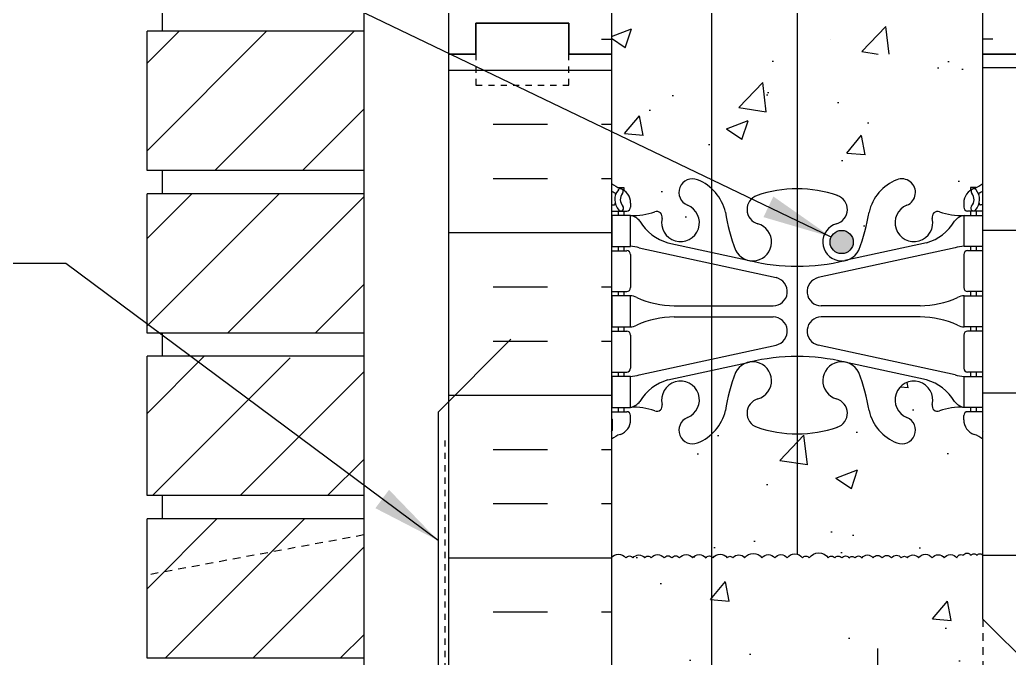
# Model space of a CAD drawing. Header units: inches. Extents: x 33.7 to 93.1, y -32.4 to 59.8.
# Drawn here: x 47.04 to 63.02, y 25.89 to 36.2 of the extents above; entities that cross this region are included whole.
import ezdxf

# ---------------------------------------------------------------- set-up
doc = ezdxf.new("R2010")
doc.units = ezdxf.units.IN
doc.header["$LTSCALE"] = 0.5
doc.header["$MEASUREMENT"] = 0
doc.linetypes.add('DASHED2', pattern=[0.375, 0.25, -0.125])
doc.linetypes.add('DASHEDX2', pattern=[1.5, 1, -0.5])
for name, color, linetype in [('HATCH', 12, 'Continuous'), ('line25', 2, 'Continuous'), ('LINE3', 3, 'Continuous'), ('LINE50', 5, 'Continuous'), ('LINE9', 9, 'Continuous'), ('TEXT', 4, 'Continuous'), ('Web_Edge', 9, 'Continuous')]:
    doc.layers.add(name, color=color, linetype=linetype)
doc.styles.add('DIM', font='romans.shx', dxfattribs={"width": 0.7})
doc.dimstyles.new('ext_12', dxfattribs={"dimscale": 12, "dimtxt": 0.09375, "dimasz": 0.09375, "dimexe": 0.09375, "dimexo": 0.0625, "dimgap": 0.0625, "dimtad": 1, "dimdec": 1, "dimzin": 3, "dimdsep": 46, "dimlunit": 4, "dimtxsty": 'DIM', "dimcen": 0.09, "dimdle": 0.09375, "dimclrt": 4, "dimadec": 0, "dimazin": 0, "dimtfac": 1, "dimtdec": 1, "dimtmove": 2, "dimatfit": 3, "dimfxl": 0, "dimfrac": 2, "dimtolj": 1, "dimtzin": 0, "dimarcsym": 0})

msp = doc.modelspace()

# ---------------------------------------------------------------- hatches: boundary and pattern name
at = {"layer": 'HATCH'}
h = msp.add_hatch(dxfattribs=at)
h.set_pattern_fill('INSUL', color=256, scale=7, style=0)
h.set_pattern_definition([(0, (-2869.565, -379.3603), (0, 2.625), []), (0, (-2869.565, -378.4853), (0, 2.625), [0.875, -0.875]), (0, (-2869.565, -377.6103), (0, 2.625), [0.875, -0.875])])
h.paths.add_polyline_path([(53.972, 17.649), (54.409, 17.649), (54.409, 18.149), (55.909, 18.149), (55.909, 17.649), (56.597, 17.649), (56.597, 35.649), (55.909, 35.649), (55.909, 36.149), (54.409, 36.149), (54.409, 35.649), (53.972, 35.649)])
h = msp.add_hatch(dxfattribs=at)
h.set_pattern_fill('AR-CONC', color=256, scale=0.5, style=0)
h.set_pattern_definition([(50, (-2869.565, -379.3603), (3.586301, -0.3137607), [0.375, -4.125]), (355, (-2869.565, -379.3603), (-0.6937567, 3.7609607), [0.3, -3.3]), (100.4514, (-2869.2662, -379.3864), (2.892547, 3.4471977), [0.318701, -3.5057106]), (46.1842, (-2869.565, -378.3603), (5.336205, -0.827595), [0.5625, -6.1875]), (96.6356, (-2869.1204, -378.429), (4.6733135, 4.870589), [0.478051, -5.258565]), (351.1842, (-2869.565, -378.36), (4.67331, 4.870593), [0.45, -4.95]), (21, (-2869.065, -378.6103), (2.9845353, -2.0130945), [0.375, -4.125]), (326, (-2869.065, -378.6103), (1.2165767, 3.62575), [0.3, -3.3]), (71.4514, (-2868.8163, -378.778), (4.201113, 1.6126525), [0.318701, -3.5057106]), (37.5, (-2869.565, -379.3603), (0.0607993, 1.66446927), [0, -3.26, 0, -3.35, 0, -3.3125]), (7.5, (-2869.565, -379.3603), (1.3153477, 1.9720586), [0, -1.91, 0, -3.185, 0, -1.2625]), (327.5, (-2870.68, -379.3603), (2.6691122, -0.11277436), [0, -1.25, 0, -3.9, 0, -5.175]), (317.5, (-2871.18, -379.3603), (2.9159308, 0.500525), [0, -1.625, 0, -2.59, 0, -3.675])])
h.paths.add_polyline_path([(59.597, 33.475, -0.082755), (60.245, 33.367, -0.735593), (60.232, 32.909, 0.955472), (60.371, 32.315), (60.39, 32.319, 0.223253), (60.591, 32.484, 0.053157), (60.756, 33.098, -0.24438), (61.205, 33.619, -1), (61.368, 33.211, 2.182095), (61.778, 32.998, -0.601435), (61.898, 33.103, 0.10046), (62.292, 33.045), (62.397, 33.045), (62.397, 33.115), (62.349, 33.115, -0.414214), (62.287, 33.178), (62.287, 33.245, -0.249069), (62.397, 33.453), (62.397, 33.494), (62.487, 33.494, 0.064398), (62.597, 33.56), (62.597, 35.649), (56.597, 35.649), (56.597, 33.56, 0.064398), (56.707, 33.494), (56.797, 33.494), (56.797, 33.453, -0.249069), (56.907, 33.245), (56.907, 33.178, -0.414214), (56.844, 33.115), (56.797, 33.115), (56.797, 33.045), (56.902, 33.045, 0.10046), (57.295, 33.103, -0.601435), (57.415, 32.998, 2.182095), (57.825, 33.211, -1), (57.988, 33.619, -0.24438), (58.437, 33.098, 0.053157), (58.602, 32.484, 0.223253), (58.803, 32.319), (58.822, 32.315, 0.955472), (58.961, 32.909, -0.735593), (58.948, 33.367, -0.082755)])
h.paths.add_polyline_path([(62.597, 26.649), (62.597, 29.431, 0.082415), (62.453, 29.51, -0.317837), (62.287, 29.745), (62.287, 29.813, -0.414214), (62.349, 29.875), (62.397, 29.875), (62.397, 29.945), (62.292, 29.945, 0.10046), (61.898, 29.888, -0.601435), (61.778, 29.993, 2.182095), (61.368, 29.78, -1), (61.205, 29.372, -0.24438), (60.756, 29.892, 0.053157), (60.591, 30.507, 0.223253), (60.39, 30.671), (60.371, 30.676, 0.955472), (60.232, 30.082, -0.735593), (60.245, 29.624, -0.082755), (59.597, 29.516, -0.082755), (58.948, 29.624, -0.735593), (58.961, 30.082, 0.955472), (58.822, 30.676), (58.803, 30.671, 0.223253), (58.602, 30.507, 0.053157), (58.437, 29.892, -0.24438), (57.988, 29.372, -1), (57.825, 29.78, 2.182095), (57.415, 29.993, -0.601435), (57.295, 29.888, 0.10046), (56.902, 29.945), (56.797, 29.945), (56.797, 29.875), (56.844, 29.875, -0.414214), (56.907, 29.813), (56.907, 29.745, -0.317837), (56.74, 29.51, 0.082415), (56.597, 29.431), (56.597, 26.649)])
h.paths.add_polyline_path([(56.597, 26.649), (56.597, 23.868, 0.082415), (56.74, 23.789, -0.317837), (56.907, 23.553), (56.907, 23.486, -0.414214), (56.844, 23.423), (56.797, 23.423), (56.797, 23.353), (56.902, 23.353, 0.10046), (57.295, 23.41, -0.601435), (57.415, 23.305, 2.182095), (57.825, 23.518, -1), (57.988, 23.927, -0.24438), (58.437, 23.406, 0.053157), (58.602, 22.792, 0.223253), (58.803, 22.627), (58.822, 22.623, 0.955472), (58.961, 23.216, -0.735593), (58.948, 23.674, -0.082755), (59.597, 23.782, -0.082755), (60.245, 23.674, -0.735593), (60.232, 23.216, 0.955472), (60.371, 22.623), (60.39, 22.627, 0.223253), (60.591, 22.792, 0.053157), (60.756, 23.406, -0.24438), (61.205, 23.927, -1), (61.368, 23.518, 2.182095), (61.778, 23.305, -0.601435), (61.898, 23.41, 0.10046), (62.292, 23.353), (62.397, 23.353), (62.397, 23.423), (62.349, 23.423, -0.414214), (62.287, 23.486), (62.287, 23.553, -0.317837), (62.453, 23.789, 0.082415), (62.597, 23.868), (62.597, 26.649)])
h.paths.add_polyline_path([(58.948, 19.932, -0.735593), (58.961, 20.39, 0.955472), (58.822, 20.983), (58.803, 20.979, 0.223253), (58.602, 20.814, 0.053157), (58.437, 20.2, -0.24438), (57.988, 19.679, -1), (57.825, 20.088, 2.182095), (57.415, 20.301, -0.601435), (57.295, 20.196, 0.10046), (56.902, 20.253), (56.797, 20.253), (56.797, 20.183), (56.844, 20.183, -0.414214), (56.907, 20.121), (56.907, 20.053, -0.249069), (56.797, 19.846), (56.797, 19.804), (56.707, 19.804, 0.064398), (56.597, 19.738), (56.597, 17.649), (62.597, 17.649), (62.597, 19.738, 0.064398), (62.487, 19.804), (62.397, 19.804), (62.397, 19.846, -0.249069), (62.287, 20.053), (62.287, 20.121, -0.414214), (62.349, 20.183), (62.397, 20.183), (62.397, 20.253), (62.292, 20.253, 0.10046), (61.898, 20.196, -0.601435), (61.778, 20.301, 2.182095), (61.368, 20.088, -1), (61.205, 19.679, -0.24438), (60.756, 20.2, 0.053157), (60.591, 20.814, 0.223253), (60.39, 20.979), (60.371, 20.983, 0.955472), (60.232, 20.39, -0.735593), (60.245, 19.932, -0.082755), (59.597, 19.824, -0.082755)])
h = msp.add_hatch(dxfattribs=at)
h.set_pattern_fill('INSUL', color=256, scale=7, style=0)
h.set_pattern_definition([(0, (-57.2932, -14.4443), (0, 2.625), []), (0, (-57.2932, -13.5693), (0, 2.625), [0.875, -0.875]), (0, (-57.2932, -12.6943), (0, 2.625), [0.875, -0.875])])
h.paths.add_polyline_path([(65.222, 35.649), (64.784, 35.649), (64.784, 35.149), (63.284, 35.149), (63.284, 35.649), (62.597, 35.649), (62.597, 25.399), (65.222, 22.774), (65.222, 23.899)])
h.paths.add_polyline_path([(65.222, 14.649), (62.597, 12.024), (62.597, -0.351), (65.222, -0.351)])
at = {"layer": 'LINE3'}
msp.add_hatch(color=256, dxfattribs=at).paths.add_polyline_path([(60.127, 32.615, 1), (60.502, 32.615, 1)])

# ---------------------------------------------------------------- linework, layer by layer
at = {"layer": 'HATCH'}
for p, q in [((49.097, 35.502), (49.614, 36.02)), ((49.097, 34.088), (51.028, 36.02)), ((50.192, 33.77), (52.442, 36.02)), ((56.597, 35.933), (56.921, 36.058)), ((56.82, 35.753), (56.921, 36.056)), ((60.639, 35.69), (61.029, 36.096)), ((61.081, 35.649), (61.029, 36.094)), ((56.435, 35.89), (56.597, 35.89)), ((56.597, 35.906), (56.819, 35.756)), ((60.131, 35.893), (60.131, 35.893)), ((62.758, 35.89), (62.597, 35.89)), ((60.639, 35.69), (60.904, 35.649)), ((51.606, 33.77), (52.597, 34.76)), ((49.097, 32.674), (49.817, 33.395)), ((49.097, 31.26), (51.231, 33.395)), ((50.396, 31.145), (52.597, 33.345)), ((51.81, 31.145), (52.597, 31.931)), ((49.097, 29.845), (50.021, 30.77)), ((49.185, 28.52), (51.41, 30.745)), ((50.599, 28.52), (52.597, 30.517)), ((52.013, 28.52), (52.597, 29.103)), ((49.097, 27.017), (50.224, 28.145)), ((49.388, 25.895), (51.638, 28.145)), ((50.803, 25.895), (52.597, 27.689)), ((52.217, 25.895), (52.597, 26.274))]:
    msp.add_line(p, q, dxfattribs=at)
msp.add_lwpolyline([(56.597, 27.515, -0.520567), (56.827, 27.515, -0.520567), (56.948, 27.515, -0.520567), (57.132, 27.515, -0.520567), (57.237, 27.515, -0.520567), (57.446, 27.515, -0.520567), (57.572, 27.515, -0.520567), (57.698, 27.515, -0.520567), (57.908, 27.515, -0.520567), (58.118, 27.515, -0.520567), (58.239, 27.515, -0.520567), (58.464, 27.515, -0.520567), (58.559, 27.515, -0.520567), (58.748, 27.515, -0.520567), (59.026, 27.515, -0.520567), (59.235, 27.515, -0.520567), (59.435, 27.515, -0.520567), (59.681, 27.515, -0.520567), (59.792, 27.515, -0.520567), (60.098, 27.515, -0.520567), (60.203, 27.515, -0.520567), (60.318, 27.515, -0.520567), (60.439, 27.515, -0.520567), (60.528, 27.515, -0.520567), (60.644, 27.515, -0.520567), (60.822, 27.515, -0.520567), (60.969, 27.515, -0.520567), (61.121, 27.515, -0.520567), (61.278, 27.515, -0.520567), (61.378, 27.515, -0.520567), (61.556, 27.515, -0.520567), (61.777, 27.515, -0.520567), (61.971, 27.515, -0.520567), (62.175, 27.515, -0.520567), (62.275, 27.557, -0.520567), (62.406, 27.557, -0.520567), (62.496, 27.557, -0.439264), (62.597, 27.557)], format="xyb", dxfattribs=at)
at = {"layer": 'line25'}
for p, q in [((52.597, 51.943), (52.597, 17.674)), ((56.597, 51.943), (56.597, 35.649)), ((62.597, 35.649), (62.597, 51.943)), ((49.347, 36.02), (49.347, 36.395)), ((49.097, 33.77), (49.097, 36.02)), ((52.597, 36.02), (49.097, 36.02)), ((56.597, 35.649), (56.597, 17.649)), ((62.597, 26.524), (62.597, 35.649)), ((52.597, 33.77), (49.097, 33.77)), ((49.347, 33.395), (49.347, 33.77)), ((49.097, 31.145), (49.097, 33.395)), ((52.597, 33.395), (49.097, 33.395)), ((52.597, 31.145), (49.097, 31.145)), ((49.347, 30.77), (49.347, 31.145)), ((49.097, 28.52), (49.097, 30.77)), ((52.597, 30.77), (49.097, 30.77)), ((52.597, 28.52), (49.097, 28.52)), ((49.347, 28.145), (49.347, 28.52)), ((49.097, 25.895), (49.097, 28.145)), ((52.597, 28.145), (49.097, 28.145)), ((65.222, 23.899), (62.597, 26.524)), ((52.597, 25.895), (49.097, 25.895))]:
    msp.add_line(p, q, dxfattribs=at)
at = {"layer": 'LINE3'}
for p, q in [((59.597, 52.649), (59.597, 27.574)), ((58.217, 13.946), (58.217, 44.79)), ((60.895, 26.053), (60.898, -0.351))]:
    msp.add_line(p, q, dxfattribs=at)
msp.add_circle((60.315, 32.615), 0.188, dxfattribs=at)
at = {"layer": 'LINE50'}
for p, q in [((53.972, 35.649), (53.972, 51.943)), ((53.972, 17.649), (53.972, 35.649))]:
    msp.add_line(p, q, dxfattribs=at)
for points in [[(56.597, 35.649), (55.909, 35.649), (55.909, 36.149), (54.409, 36.149), (54.409, 35.649), (53.972, 35.649)], [(53.972, 35.649), (54.409, 35.649), (54.409, 36.149), (55.909, 36.149), (55.909, 35.649), (56.597, 35.649)], [(62.597, 35.649), (63.284, 35.649), (63.284, 36.149), (64.784, 36.149), (64.784, 35.649), (65.222, 35.649)], [(65.222, 35.649), (64.784, 35.649), (64.784, 36.149), (63.284, 36.149), (63.284, 35.649), (62.597, 35.649)]]:
    msp.add_lwpolyline(points, dxfattribs=at)
at = {"layer": 'LINE9'}
msp.add_line((53.797, 29.869), (54.972, 31.044), dxfattribs=at)
at = {"layer": 'LINE9', "linetype": 'DASHEDX2', "ltscale": 0.1}
msp.add_line((53.909, 17.712), (53.909, 29.487), dxfattribs=at)
at = {"layer": 'LINE9', "linetype": 'DASHED2'}
for p, q in [((52.597, 27.885), (49.097, 27.237)), ((62.597, 26.524), (62.597, 12.024))]:
    msp.add_line(p, q, dxfattribs=at)
at = {"layer": 'LINE9', "linetype": 'DASHED2', "ltscale": 0.15}
msp.add_lwpolyline([(54.409, 35.649), (54.409, 35.649), (54.409, 35.149), (55.909, 35.149), (55.909, 35.649), (55.909, 35.649)], dxfattribs=at)
at = {"layer": 'LINE9'}
msp.add_lwpolyline([(53.797, 29.869), (53.797, 25.719), (49.11, 25.719), (48.871, 25.46)], dxfattribs=at)
at = {"layer": 'Web_Edge'}
for p, q in [((56.707, 33.494), (56.797, 33.494)), ((56.797, 33.494), (56.797, 33.453)), ((62.487, 33.494), (62.397, 33.494)), ((62.397, 33.494), (62.397, 33.453)), ((56.907, 33.245), (56.907, 33.178)), ((62.287, 33.245), (62.287, 33.178)), ((56.597, 33.215), (56.638, 33.215)), ((56.597, 33.115), (56.844, 33.115)), ((56.707, 33.115), (56.707, 33.045)), ((56.797, 33.115), (56.797, 33.045)), ((62.597, 33.115), (62.349, 33.115)), ((62.397, 33.115), (62.397, 33.045)), ((62.487, 33.115), (62.487, 33.045)), ((62.597, 33.215), (62.555, 33.215)), ((57.507, 32.604), (58.828, 32.314)), ((61.687, 32.604), (60.365, 32.314)), ((56.597, 32.475), (56.844, 32.475)), ((56.707, 32.545), (56.707, 32.475)), ((56.797, 32.545), (56.797, 32.475)), ((57.046, 32.522), (59.257, 32.04)), ((62.148, 32.522), (59.936, 32.04)), ((62.597, 32.475), (62.349, 32.475)), ((62.397, 32.545), (62.397, 32.475)), ((62.487, 32.545), (62.487, 32.475)), ((56.907, 32.413), (56.907, 31.878)), ((62.287, 32.413), (62.287, 31.878)), ((56.597, 31.815), (56.844, 31.815)), ((56.707, 31.815), (56.707, 31.745)), ((56.797, 31.815), (56.797, 31.745)), ((62.597, 31.815), (62.349, 31.815)), ((62.397, 31.815), (62.397, 31.745)), ((62.487, 31.815), (62.487, 31.745)), ((57.611, 31.585), (59.207, 31.585)), ((61.582, 31.585), (59.986, 31.585)), ((57.611, 31.405), (59.207, 31.405)), ((61.582, 31.405), (59.986, 31.405)), ((56.597, 31.175), (56.844, 31.175)), ((56.707, 31.245), (56.707, 31.175)), ((56.797, 31.245), (56.797, 31.175)), ((62.597, 31.175), (62.349, 31.175)), ((62.397, 31.245), (62.397, 31.175)), ((62.487, 31.245), (62.487, 31.175)), ((56.907, 31.113), (56.907, 30.578)), ((62.287, 31.113), (62.287, 30.578)), ((57.046, 30.469), (59.257, 30.951)), ((62.148, 30.469), (59.936, 30.951)), ((57.507, 30.387), (58.828, 30.677)), ((61.687, 30.387), (60.365, 30.677)), ((56.597, 30.515), (56.844, 30.515)), ((56.707, 30.515), (56.707, 30.445)), ((56.797, 30.515), (56.797, 30.445)), ((62.597, 30.515), (62.349, 30.515)), ((62.397, 30.515), (62.397, 30.445)), ((62.487, 30.515), (62.487, 30.445)), ((56.707, 29.945), (56.707, 29.875)), ((56.797, 29.945), (56.797, 29.875)), ((62.397, 29.945), (62.397, 29.875)), ((62.487, 29.945), (62.487, 29.875)), ((56.597, 29.875), (56.844, 29.875)), ((56.607, 29.755), (56.607, 29.569)), ((56.907, 29.745), (56.907, 29.813)), ((62.287, 29.745), (62.287, 29.813)), ((62.597, 29.875), (62.349, 29.875)), ((62.587, 29.755), (62.587, 29.569))]:
    msp.add_line(p, q, dxfattribs=at)
for points in [[(56.602, 32.545), (56.902, 32.545), (56.902, 33.045), (56.602, 33.045)], [(62.592, 32.545), (62.292, 32.545), (62.292, 33.045), (62.592, 33.045)], [(56.602, 31.245), (56.902, 31.245), (56.902, 31.745), (56.602, 31.745)], [(62.592, 31.245), (62.292, 31.245), (62.292, 31.745), (62.592, 31.745)], [(56.602, 29.945), (56.902, 29.945), (56.902, 30.445), (56.602, 30.445)], [(62.592, 29.945), (62.292, 29.945), (62.292, 30.445), (62.592, 30.445)]]:
    msp.add_lwpolyline(points, close=True, dxfattribs=at)
for centre, radius, start, end in [((56.907, 33.953), 0.5, 231.6833, 250.5288), ((57.907, 33.415), 0.22, 68.1963, 248.1963), ((57.712, 32.927), 0.745, 13.2652, 68.1963), ((61.482, 32.927), 0.745, 111.8037, 166.7348), ((61.287, 33.415), 0.22, 291.8037, 111.8037), ((62.287, 33.953), 0.5, 289.4712, 308.3167), ((56.907, 33.953), 0.6, 238.8907, 245.0748), ((56.9, 33.3), 0.25, 140.1145, 222.4609), ((56.645, 33.39), 0.02, 340.7916, 65.0748), ((56.742, 33.431), 0.045, 319.1879, 141.448), ((56.657, 33.245), 0.25, 0, 70.5288), ((56.9, 33.3), 0.16, 140.0001, 222.4609), ((59.597, 31.475), 2, 90, 108.923), ((59.597, 31.475), 2, 71.077, 90), ((62.537, 33.245), 0.25, 109.4712, 180), ((62.451, 33.431), 0.045, 38.552, 220.8121), ((62.293, 33.3), 0.16, 317.5391, 39.9999), ((62.293, 33.3), 0.25, 317.5391, 39.8855), ((62.548, 33.39), 0.02, 114.9252, 199.2084), ((62.287, 33.953), 0.6, 294.9252, 301.1093), ((56.638, 33.235), 0.02, 270, 14.1541), ((59.026, 33.14), 0.24, 108.923, 254.2747), ((60.167, 33.14), 0.24, 285.7253, 71.077), ((62.555, 33.235), 0.02, 165.8459, 270), ((56.749, 33.162), 0.045, 222.4609, 42.4609), ((56.844, 33.178), 0.0625, 270, 0), ((56.958, 34.044), 1, 266.7879, 289.9067), ((57.327, 33.018), 0.09, 346.6795, 108.8651), ((57.712, 32.927), 0.305, 166.6795, 68.1963), ((61.399, 33.569), 3, 189.0273, 201.1984), ((57.794, 33.569), 3, 338.8016, 350.9727), ((61.482, 32.927), 0.305, 111.8037, 13.3205), ((61.866, 33.018), 0.09, 71.1349, 193.3205), ((62.235, 34.044), 1, 250.0933, 273.2121), ((62.349, 33.178), 0.0625, 180, 270), ((62.444, 33.162), 0.045, 137.5391, 317.5391), ((56.858, 32.799), 0.25, 37.2777, 80.0823), ((57.706, 33.327), 0.75, 210.155, 254.5838), ((61.487, 33.327), 0.75, 285.4162, 329.845), ((62.335, 32.799), 0.25, 99.9177, 142.7223), ((58.878, 32.615), 0.305, 205.3782, 74.2747), ((60.315, 32.615), 0.305, 105.7253, 334.6218), ((56.844, 32.413), 0.0625, 0, 90), ((56.811, 31.55), 1, 76.4291, 84.7991), ((62.382, 31.55), 1, 95.2009, 103.5709), ((62.349, 32.413), 0.0625, 90, 180), ((59.597, 35.581), 3.356, 256.7692, 270), ((59.597, 35.581), 3.356, 270, 283.2308), ((59.207, 31.815), 0.23, 270, 77.6055), ((59.986, 31.815), 0.23, 102.3945, 270), ((56.844, 31.878), 0.0625, 270, 0), ((62.349, 31.878), 0.0625, 180, 270), ((56.897, 31.527), 0.219, 60.4937, 88.92), ((57.641, 33.185), 1.6, 246.5673, 268.9203), ((61.552, 33.185), 1.6, 271.0797, 293.4327), ((62.296, 31.527), 0.219, 91.08, 119.5063), ((57.641, 29.806), 1.6, 91.0797, 113.4327), ((57.641, 29.806), 1.6, 91.0797, 113.4327), ((59.207, 31.175), 0.23, 282.3945, 90), ((59.986, 31.175), 0.23, 90, 257.6055), ((61.552, 29.806), 1.6, 66.5673, 88.9203), ((61.552, 29.806), 1.6, 66.5673, 88.9203), ((56.844, 31.113), 0.0625, 0, 90), ((56.897, 31.464), 0.219, 271.08, 299.5063), ((56.897, 31.464), 0.219, 271.08, 299.5063), ((62.296, 31.464), 0.219, 240.4937, 268.92), ((62.296, 31.464), 0.219, 240.4937, 268.92), ((62.349, 31.113), 0.0625, 90, 180), ((59.597, 27.41), 3.356, 90, 103.2308), ((59.597, 27.41), 3.356, 76.7692, 90), ((56.844, 30.578), 0.0625, 270, 0), ((58.878, 30.376), 0.305, 285.7253, 154.6218), ((60.315, 30.376), 0.305, 25.3782, 254.2747), ((62.349, 30.578), 0.0625, 180, 270), ((56.811, 31.441), 1, 275.2009, 283.5709), ((57.706, 29.664), 0.75, 105.4162, 149.845), ((57.712, 30.063), 0.305, 291.8037, 193.3205), ((61.399, 29.422), 3, 158.8016, 170.9727), ((57.794, 29.422), 3, 9.0273, 21.1984), ((61.482, 30.063), 0.305, 346.6795, 248.1963), ((61.487, 29.664), 0.75, 30.155, 74.5838), ((62.382, 31.441), 1, 256.4291, 264.7991), ((59.026, 29.851), 0.24, 105.7253, 251.077), ((60.167, 29.851), 0.24, 288.923, 74.2747), ((56.858, 30.192), 0.25, 279.9177, 322.7223), ((56.958, 28.947), 1, 70.0933, 93.2121), ((57.327, 29.972), 0.09, 251.1349, 13.3205), ((57.712, 30.063), 0.745, 291.8037, 346.7348), ((61.482, 30.063), 0.745, 193.2652, 248.1963), ((61.866, 29.972), 0.09, 166.6795, 288.8651), ((62.235, 28.947), 1, 86.7879, 109.9067), ((62.335, 30.192), 0.25, 217.2777, 260.0823), ((56.587, 29.755), 0.02, 0, 60.012), ((56.657, 29.745), 0.25, 289.4712, 360), ((56.844, 29.813), 0.0625, 360, 90), ((57.907, 29.576), 0.22, 111.8037, 291.8037), ((61.287, 29.576), 0.22, 248.1963, 68.1963), ((62.349, 29.813), 0.0625, 90, 180), ((62.537, 29.745), 0.25, 180, 250.5288), ((62.607, 29.755), 0.02, 119.988, 180), ((56.587, 29.569), 0.02, 301.073, 0), ((59.597, 31.516), 2, 251.077, 270), ((59.597, 31.516), 2, 270, 288.923), ((62.607, 29.569), 0.02, 180, 238.927), ((56.907, 29.038), 0.6, 121.073, 121.1093), ((56.907, 29.038), 0.5, 109.4712, 128.3167), ((62.287, 29.038), 0.5, 51.6833, 70.5288), ((62.287, 29.038), 0.6, 58.8907, 58.927)]:
    msp.add_arc(centre, radius, start, end, dxfattribs=at)

# ---------------------------------------------------------------- leaders
at = {"layer": 'TEXT'}
for points in [[(60.146, 32.696), (45.441, 39.767), (41.79, 39.767)], [(53.797, 27.794), (47.783, 32.267), (44.212, 32.267)]]:
    msp.add_leader(points, dimstyle='ext_12', dxfattribs=at)

doc.saveas('drawing.dxf')
